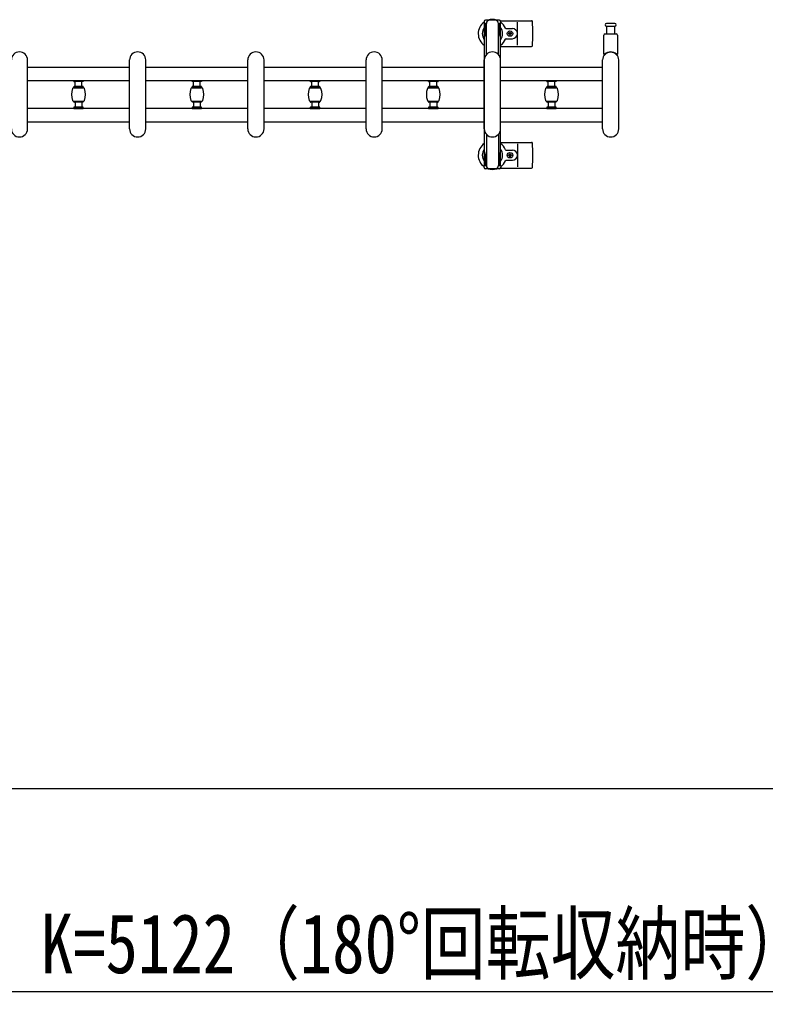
# Model space of a CAD drawing. Units: millimetres, scale not verified. Extents: x -16820 to 16820, y -11880 to 11880.
# Drawn here: x -5996 to -4892, y 7131 to 8570 of the extents above; entities that cross this region are included whole.
import ezdxf
from ezdxf.enums import TextEntityAlignment as Align

# ---------------------------------------------------------------- set-up
doc = ezdxf.new("R2010")
doc.units = ezdxf.units.MM
doc.header["$LTSCALE"] = 50
for name, color, linetype in [('0-4_YKK_13', 4, 'Continuous'), ('0-5_YKK_A1', 4, 'Continuous'), ('0-6_YKK_D', 6, 'Continuous')]:
    doc.layers.add(name, color=color, linetype=linetype)
doc.styles.add('ＭＳ ゴシック', font='')
doc.styles.get('ＭＳ ゴシック').set_extended_font_data('MS Gothic')

msp = doc.modelspace()

# ---------------------------------------------------------------- linework, layer by layer
at = {"layer": '0-4_YKK_13'}
for p, q in [((-5285.62, 8569), (-5306.22, 8569)), ((-5305.92, 8547.2), (-5305.92, 8564.2)), ((-5304.92, 8517.94), (-5304.92, 8564)), ((-5286.92, 8564.2), (-5283.62, 8564.2)), ((-5286.92, 8517.94), (-5286.92, 8564)), ((-5285.92, 8547.2), (-5285.92, 8564.2)), ((-5283.89, 8568), (-5237.83, 8568)), ((-5283.62, 8564.2), (-5283.62, 8567)), ((-5258.92, 8532), (-5258.92, 8566)), ((-5306.72, 8560.7), (-5305.92, 8560.7)), ((-5306.72, 8550.19), (-5306.72, 8560.7)), ((-5305.12, 8544.2), (-5306.72, 8550.19)), ((-5286.73, 8544.2), (-5285.12, 8550.19)), ((-5285.12, 8560.7), (-5285.92, 8560.7)), ((-5285.12, 8550.19), (-5285.12, 8560.7)), ((-5275.63, 8556.5), (-5266.42, 8556.5)), ((-5271.24, 8549.44), (-5272.12, 8549.44)), ((-5268.6, 8548.56), (-5267.72, 8548.56)), ((-5128.92, 8548.5), (-5112.92, 8548.5)), ((-5127.17, 8560), (-5114.67, 8560)), ((-5126.42, 8548.5), (-5126.42, 8560)), ((-5115.42, 8560), (-5115.42, 8548.5)), ((-5305.12, 8544.2), (-5304.92, 8544.2)), ((-5286.73, 8544.2), (-5286.92, 8544.2)), ((-5275.63, 8541.5), (-5266.42, 8541.5)), ((-5130.92, 8518.68), (-5130.92, 8546.5)), ((-5110.92, 8546.5), (-5110.92, 8518.68)), ((-5283.92, 8530), (-5237.83, 8530)), ((-5983.92, 8408), (-5983.92, 8510)), ((-5832.92, 8408), (-5832.92, 8510)), ((-5808.92, 8408), (-5808.92, 8510)), ((-5657.92, 8408), (-5657.92, 8510)), ((-5633.92, 8408), (-5633.92, 8510)), ((-5482.92, 8408), (-5482.92, 8510)), ((-5458.92, 8408), (-5458.92, 8510)), ((-5307.92, 8408), (-5307.92, 8510)), ((-5283.92, 8408), (-5283.92, 8510)), ((-5132.92, 8408), (-5132.92, 8510)), ((-5108.92, 8408), (-5108.92, 8510)), ((-5915.42, 8478.2), (-5915.42, 8479.5)), ((-5915.42, 8479.5), (-5901.42, 8479.5)), ((-5901.72, 8477.9), (-5915.12, 8477.9)), ((-5913.42, 8470.5), (-5913.42, 8477.9)), ((-5903.42, 8470.5), (-5903.42, 8477.9)), ((-5901.42, 8479.5), (-5901.42, 8478.2)), ((-5740.42, 8478.2), (-5740.42, 8479.5)), ((-5740.42, 8479.5), (-5726.42, 8479.5)), ((-5726.72, 8477.9), (-5740.12, 8477.9)), ((-5738.42, 8470.5), (-5738.42, 8477.9)), ((-5728.42, 8470.5), (-5728.42, 8477.9)), ((-5726.42, 8479.5), (-5726.42, 8478.2)), ((-5565.42, 8478.2), (-5565.42, 8479.5)), ((-5565.42, 8479.5), (-5551.42, 8479.5)), ((-5551.72, 8477.9), (-5565.12, 8477.9)), ((-5563.42, 8470.5), (-5563.42, 8477.9)), ((-5553.42, 8470.5), (-5553.42, 8477.9)), ((-5551.42, 8479.5), (-5551.42, 8478.2)), ((-5390.42, 8478.2), (-5390.42, 8479.5)), ((-5390.42, 8479.5), (-5376.42, 8479.5)), ((-5376.72, 8477.9), (-5390.12, 8477.9)), ((-5388.42, 8470.5), (-5388.42, 8477.9)), ((-5378.42, 8470.5), (-5378.42, 8477.9)), ((-5376.42, 8479.5), (-5376.42, 8478.2)), ((-5215.42, 8478.2), (-5215.42, 8479.5)), ((-5215.42, 8479.5), (-5201.42, 8479.5)), ((-5201.72, 8477.9), (-5215.12, 8477.9)), ((-5213.42, 8470.5), (-5213.42, 8477.9)), ((-5203.42, 8470.5), (-5203.42, 8477.9)), ((-5201.42, 8479.5), (-5201.42, 8478.2)), ((-5915.42, 8468.9), (-5915.42, 8470.2)), ((-5915.42, 8468.9), (-5901.42, 8468.9)), ((-5901.72, 8470.5), (-5915.12, 8470.5)), ((-5901.8, 8469.25), (-5915.05, 8469.25)), ((-5901.42, 8470.2), (-5901.42, 8468.9)), ((-5740.42, 8468.9), (-5740.42, 8470.2)), ((-5740.42, 8468.9), (-5726.42, 8468.9)), ((-5726.72, 8470.5), (-5740.12, 8470.5)), ((-5726.8, 8469.25), (-5740.05, 8469.25)), ((-5726.42, 8470.2), (-5726.42, 8468.9)), ((-5565.42, 8468.9), (-5565.42, 8470.2)), ((-5565.42, 8468.9), (-5551.42, 8468.9)), ((-5551.72, 8470.5), (-5565.12, 8470.5)), ((-5551.8, 8469.25), (-5565.05, 8469.25)), ((-5551.42, 8470.2), (-5551.42, 8468.9)), ((-5390.42, 8468.9), (-5390.42, 8470.2)), ((-5390.42, 8468.9), (-5376.42, 8468.9)), ((-5376.72, 8470.5), (-5390.12, 8470.5)), ((-5376.8, 8469.25), (-5390.05, 8469.25)), ((-5376.42, 8470.2), (-5376.42, 8468.9)), ((-5215.42, 8468.9), (-5215.42, 8470.2)), ((-5215.42, 8468.9), (-5201.42, 8468.9)), ((-5201.72, 8470.5), (-5215.12, 8470.5)), ((-5201.8, 8469.25), (-5215.05, 8469.25)), ((-5201.42, 8470.2), (-5201.42, 8468.9)), ((-5915.42, 8449), (-5915.42, 8447.7)), ((-5915.42, 8449), (-5901.42, 8449)), ((-5901.72, 8447.4), (-5915.12, 8447.4)), ((-5915.05, 8448.65), (-5901.8, 8448.65)), ((-5913.42, 8447.4), (-5913.42, 8440)), ((-5903.42, 8447.4), (-5903.42, 8440)), ((-5901.42, 8447.7), (-5901.42, 8449)), ((-5740.42, 8449), (-5740.42, 8447.7)), ((-5740.42, 8449), (-5726.42, 8449)), ((-5726.72, 8447.4), (-5740.12, 8447.4)), ((-5740.05, 8448.65), (-5726.8, 8448.65)), ((-5738.42, 8447.4), (-5738.42, 8440)), ((-5728.42, 8447.4), (-5728.42, 8440)), ((-5726.42, 8447.7), (-5726.42, 8449)), ((-5565.42, 8449), (-5565.42, 8447.7)), ((-5565.42, 8449), (-5551.42, 8449)), ((-5551.72, 8447.4), (-5565.12, 8447.4)), ((-5565.05, 8448.65), (-5551.8, 8448.65)), ((-5563.42, 8447.4), (-5563.42, 8440)), ((-5553.42, 8447.4), (-5553.42, 8440)), ((-5551.42, 8447.7), (-5551.42, 8449)), ((-5390.42, 8449), (-5390.42, 8447.7)), ((-5390.42, 8449), (-5376.42, 8449)), ((-5376.72, 8447.4), (-5390.12, 8447.4)), ((-5390.05, 8448.65), (-5376.8, 8448.65)), ((-5388.42, 8447.4), (-5388.42, 8440)), ((-5378.42, 8447.4), (-5378.42, 8440)), ((-5376.42, 8447.7), (-5376.42, 8449)), ((-5215.42, 8449), (-5215.42, 8447.7)), ((-5215.42, 8449), (-5201.42, 8449)), ((-5201.72, 8447.4), (-5215.12, 8447.4)), ((-5215.05, 8448.65), (-5201.8, 8448.65)), ((-5213.42, 8447.4), (-5213.42, 8440)), ((-5203.42, 8447.4), (-5203.42, 8440)), ((-5201.42, 8447.7), (-5201.42, 8449)), ((-5915.42, 8439.7), (-5915.42, 8438.4)), ((-5915.42, 8438.4), (-5901.42, 8438.4)), ((-5901.72, 8440), (-5915.12, 8440)), ((-5901.42, 8438.4), (-5901.42, 8439.7)), ((-5740.42, 8439.7), (-5740.42, 8438.4)), ((-5740.42, 8438.4), (-5726.42, 8438.4)), ((-5726.72, 8440), (-5740.12, 8440)), ((-5726.42, 8438.4), (-5726.42, 8439.7)), ((-5565.42, 8439.7), (-5565.42, 8438.4)), ((-5565.42, 8438.4), (-5551.42, 8438.4)), ((-5551.72, 8440), (-5565.12, 8440)), ((-5551.42, 8438.4), (-5551.42, 8439.7)), ((-5390.42, 8439.7), (-5390.42, 8438.4)), ((-5390.42, 8438.4), (-5376.42, 8438.4)), ((-5376.72, 8440), (-5390.12, 8440)), ((-5376.42, 8438.4), (-5376.42, 8439.7)), ((-5215.42, 8439.7), (-5215.42, 8438.4)), ((-5215.42, 8438.4), (-5201.42, 8438.4)), ((-5201.72, 8440), (-5215.12, 8440)), ((-5201.42, 8438.4), (-5201.42, 8439.7)), ((-5304.92, 8400.07), (-5304.92, 8354)), ((-5286.92, 8400.07), (-5286.92, 8354)), ((-5283.92, 8388), (-5237.83, 8388)), ((-5275.63, 8376.5), (-5266.42, 8376.5)), ((-5258.92, 8386), (-5258.92, 8352)), ((-5305.12, 8373.8), (-5306.72, 8367.82)), ((-5306.72, 8367.82), (-5306.72, 8357.3)), ((-5305.92, 8370.8), (-5305.92, 8353.8)), ((-5305.12, 8373.8), (-5304.92, 8373.8)), ((-5286.73, 8373.8), (-5286.92, 8373.8)), ((-5286.73, 8373.8), (-5285.12, 8367.82)), ((-5285.92, 8370.8), (-5285.92, 8353.8)), ((-5285.12, 8367.82), (-5285.12, 8357.3)), ((-5275.63, 8361.5), (-5266.42, 8361.5)), ((-5271.24, 8368.56), (-5272.12, 8368.56)), ((-5268.6, 8369.44), (-5267.72, 8369.44)), ((-5306.72, 8357.3), (-5305.92, 8357.3)), ((-5285.62, 8349), (-5306.22, 8349)), ((-5286.92, 8353.8), (-5283.62, 8353.8)), ((-5285.12, 8357.3), (-5285.92, 8357.3)), ((-5283.89, 8350), (-5237.83, 8350)), ((-5283.62, 8353.8), (-5283.62, 8351))]:
    msp.add_line(p, q, dxfattribs=at)
for points in [[(-5308.22, 8567), (-5308.22, 8564.2), (-5304.92, 8564.2)], [(-5114.67, 8564), (-5120.92, 8564), (-5127.17, 8564)], [(-5272.12, 8549.44), (-5272.12, 8548.56), (-5271.24, 8548.56)], [(-5269.48, 8550.32), (-5269.48, 8551.2), (-5270.36, 8551.2), (-5270.36, 8550.32)], [(-5270.36, 8547.68), (-5270.36, 8546.8), (-5269.48, 8546.8), (-5269.48, 8547.68)], [(-5267.72, 8548.56), (-5267.72, 8549.44), (-5268.6, 8549.44)], [(-5272.12, 8368.56), (-5272.12, 8369.44), (-5271.24, 8369.44)], [(-5270.36, 8370.32), (-5270.36, 8371.2), (-5269.48, 8371.2), (-5269.48, 8370.32)], [(-5269.48, 8367.68), (-5269.48, 8366.8), (-5270.36, 8366.8), (-5270.36, 8367.68)], [(-5267.72, 8369.44), (-5267.72, 8368.56), (-5268.6, 8368.56)], [(-5308.22, 8351), (-5308.22, 8353.8), (-5304.92, 8353.8)]]:
    msp.add_lwpolyline(points, dxfattribs=at)
for centre in [(-5269.92, 8549), (-5269.92, 8369)]:
    msp.add_circle(centre, 4, dxfattribs=at)
for centre, radius, start, end in [((-5295.92, 8549), 21, 125.85347, 235.1501), ((-5306.22, 8567), 2, 90, 180), ((-5299.92, 8564), 5, 90, 180), ((-5295.92, 8549), 21, 72.24721, 107.75279), ((-5291.92, 8564), 5, 0, 90), ((-5285.62, 8567), 2, 0, 90), ((-5295.92, 8549), 21, 22.72842, 54.14653), ((-5237.83, 8567), 1, 5.73917, 90), ((-5416.92, 8549), 181, 354.26083, 5.73917), ((-5127.17, 8562), 2, 90, 180), ((-5114.67, 8562), 2, 0, 90), ((-5295.92, 8549), 15, 143.1301, 216.8699), ((-5295.92, 8549), 15, 323.1301, 36.8699), ((-5275.63, 8557.5), 1, 202.72842, 270), ((-5271.24, 8550.32), 0.88, 270, 0), ((-5271.24, 8547.68), 0.88, 0, 90), ((-5268.6, 8550.32), 0.88, 180, 270), ((-5268.6, 8547.68), 0.88, 90, 180), ((-5266.42, 8549), 7.5, 270, 90), ((-5128.92, 8546.5), 2, 90, 180), ((-5127.17, 8562), 2, 180, 270), ((-5114.67, 8562), 2, 270, 0), ((-5112.92, 8546.5), 2, 0, 90), ((-5295.92, 8549), 21, 304.8499, 337.27158), ((-5275.63, 8540.5), 1, 90, 157.27158), ((-5995.92, 8510), 12, 0, 180), ((-5820.92, 8510), 12, 0, 180), ((-5645.92, 8510), 12, 0, 180), ((-5470.92, 8510), 12, 0, 180), ((-5295.92, 8510), 12, 0, 180), ((-5237.83, 8531), 1, 270, 354.26083), ((-5120.92, 8510), 12, 0, 180), ((-5120.92, 8510), 11.5, 43.94553, 136.0544), ((-5129.92, 8518.68), 1, 180, 316.0544), ((-5111.92, 8518.68), 1, 223.94553, 0), ((-5915.12, 8478.2), 0.3, 180, 270), ((-5901.72, 8478.2), 0.3, 270, 0), ((-5740.12, 8478.2), 0.3, 180, 270), ((-5726.72, 8478.2), 0.3, 270, 0), ((-5565.12, 8478.2), 0.3, 180, 270), ((-5551.72, 8478.2), 0.3, 270, 0), ((-5390.12, 8478.2), 0.3, 180, 270), ((-5376.72, 8478.2), 0.3, 270, 0), ((-5215.12, 8478.2), 0.3, 180, 270), ((-5201.72, 8478.2), 0.3, 270, 0), ((-5915.12, 8470.2), 0.3, 90, 180), ((-5901.72, 8470.2), 0.3, 0, 90), ((-5740.12, 8470.2), 0.3, 90, 180), ((-5726.72, 8470.2), 0.3, 0, 90), ((-5565.12, 8470.2), 0.3, 90, 180), ((-5551.72, 8470.2), 0.3, 0, 90), ((-5390.12, 8470.2), 0.3, 90, 180), ((-5376.72, 8470.2), 0.3, 0, 90), ((-5215.12, 8470.2), 0.3, 90, 180), ((-5201.72, 8470.2), 0.3, 0, 90), ((-5915.12, 8447.7), 0.3, 180, 270), ((-5901.72, 8447.7), 0.3, 270, 0), ((-5740.12, 8447.7), 0.3, 180, 270), ((-5726.72, 8447.7), 0.3, 270, 0), ((-5565.12, 8447.7), 0.3, 180, 270), ((-5551.72, 8447.7), 0.3, 270, 0), ((-5390.12, 8447.7), 0.3, 180, 270), ((-5376.72, 8447.7), 0.3, 270, 0), ((-5215.12, 8447.7), 0.3, 180, 270), ((-5201.72, 8447.7), 0.3, 270, 0), ((-5915.12, 8439.7), 0.3, 90, 180), ((-5901.72, 8439.7), 0.3, 0, 90), ((-5740.12, 8439.7), 0.3, 90, 180), ((-5726.72, 8439.7), 0.3, 0, 90), ((-5565.12, 8439.7), 0.3, 90, 180), ((-5551.72, 8439.7), 0.3, 0, 90), ((-5390.12, 8439.7), 0.3, 90, 180), ((-5376.72, 8439.7), 0.3, 0, 90), ((-5215.12, 8439.7), 0.3, 90, 180), ((-5201.72, 8439.7), 0.3, 0, 90), ((-5995.92, 8408), 12, 180, 0), ((-5820.92, 8408), 12, 180, 0), ((-5645.92, 8408), 12, 180, 0), ((-5470.92, 8408), 12, 180, 0), ((-5295.92, 8408), 12, 180, 0), ((-5120.92, 8408), 12, 180, 0), ((-5295.92, 8369), 21, 124.8499, 234.14653), ((-5295.92, 8369), 15, 143.1301, 216.8699), ((-5295.92, 8369), 21, 22.72842, 55.1501), ((-5295.92, 8369), 15, 323.1301, 36.8699), ((-5275.63, 8377.5), 1, 202.72842, 270), ((-5266.42, 8369), 7.5, 270, 90), ((-5237.83, 8387), 1, 5.73917, 90), ((-5416.92, 8369), 181, 354.26083, 5.73917), ((-5295.92, 8369), 21, 305.85347, 337.27158), ((-5275.63, 8360.5), 1, 90, 157.27158), ((-5271.24, 8370.32), 0.88, 270, 0), ((-5271.24, 8367.68), 0.88, 0, 90), ((-5268.6, 8370.32), 0.88, 180, 270), ((-5268.6, 8367.68), 0.88, 90, 180), ((-5306.22, 8351), 2, 180, 270), ((-5299.92, 8354), 5, 180, 270), ((-5295.92, 8369), 21, 252.24721, 287.75279), ((-5291.92, 8354), 5, 270, 0), ((-5285.62, 8351), 2, 270, 0), ((-5237.83, 8351), 1, 270, 354.26083)]:
    msp.add_arc(centre, radius, start, end, dxfattribs=at)
at = {"layer": '0-5_YKK_A1'}
for p, q in [((-5307.92, 8564), (-5307.92, 8354)), ((-5305.92, 8564), (-5307.92, 8564)), ((-5283.92, 8564), (-5285.92, 8564)), ((-5283.92, 8354), (-5283.92, 8564)), ((-5983.92, 8499.5), (-5832.92, 8499.5)), ((-5808.92, 8499.5), (-5657.92, 8499.5)), ((-5633.92, 8499.5), (-5482.92, 8499.5)), ((-5458.92, 8499.5), (-5307.92, 8499.5)), ((-5283.92, 8499.5), (-5132.92, 8499.5)), ((-5983.92, 8479.5), (-5832.92, 8479.5)), ((-5808.92, 8479.5), (-5657.92, 8479.5)), ((-5633.92, 8479.5), (-5482.92, 8479.5)), ((-5458.92, 8479.5), (-5307.92, 8479.5)), ((-5283.92, 8479.5), (-5132.92, 8479.5)), ((-5983.92, 8438.5), (-5832.92, 8438.5)), ((-5808.92, 8438.5), (-5657.92, 8438.5)), ((-5633.92, 8438.5), (-5482.92, 8438.5)), ((-5458.92, 8438.5), (-5307.92, 8438.5)), ((-5283.92, 8438.5), (-5132.92, 8438.5)), ((-5983.92, 8418.5), (-5832.92, 8418.5)), ((-5808.92, 8418.5), (-5657.92, 8418.5)), ((-5633.92, 8418.5), (-5482.92, 8418.5)), ((-5458.92, 8418.5), (-5307.92, 8418.5)), ((-5283.92, 8418.5), (-5132.92, 8418.5)), ((-5307.92, 8354), (-5304.92, 8354)), ((-5286.92, 8354), (-5283.92, 8354))]:
    msp.add_line(p, q, dxfattribs=at)
for centre, radius, start, end in [((-5892.42, 8458.95), 26.3, 160.52878, 199.47122), ((-5915.05, 8466.95), 2.3, 90, 160.52878), ((-5901.8, 8466.95), 2.3, 19.47122, 90), ((-5924.42, 8458.95), 26.3, 340.52878, 19.47122), ((-5717.42, 8458.95), 26.3, 160.52878, 199.47122), ((-5740.05, 8466.95), 2.3, 90, 160.52878), ((-5726.8, 8466.95), 2.3, 19.47122, 90), ((-5749.42, 8458.95), 26.3, 340.52878, 19.47122), ((-5542.42, 8458.95), 26.3, 160.52878, 199.47122), ((-5565.05, 8466.95), 2.3, 90, 160.52878), ((-5551.8, 8466.95), 2.3, 19.47122, 90), ((-5574.42, 8458.95), 26.3, 340.52878, 19.47122), ((-5367.42, 8458.95), 26.3, 160.52878, 199.47122), ((-5390.05, 8466.95), 2.3, 90, 160.52878), ((-5376.8, 8466.95), 2.3, 19.47122, 90), ((-5399.42, 8458.95), 26.3, 340.52878, 19.47122), ((-5192.42, 8458.95), 26.3, 160.52878, 199.47122), ((-5215.05, 8466.95), 2.3, 90, 160.52878), ((-5201.8, 8466.95), 2.3, 19.47122, 90), ((-5224.42, 8458.95), 26.3, 340.52878, 19.47122), ((-5915.05, 8450.95), 2.3, 199.47122, 270), ((-5901.8, 8450.95), 2.3, 270, 340.52878), ((-5740.05, 8450.95), 2.3, 199.47122, 270), ((-5726.8, 8450.95), 2.3, 270, 340.52878), ((-5565.05, 8450.95), 2.3, 199.47122, 270), ((-5551.8, 8450.95), 2.3, 270, 340.52878), ((-5390.05, 8450.95), 2.3, 199.47122, 270), ((-5376.8, 8450.95), 2.3, 270, 340.52878), ((-5215.05, 8450.95), 2.3, 199.47122, 270), ((-5201.8, 8450.95), 2.3, 270, 340.52878)]:
    msp.add_arc(centre, radius, start, end, dxfattribs=at)
at = {"layer": '0-6_YKK_D'}
for p, q in [((-2622.42, 7431), (-6569.42, 7431)), ((-7744.42, 7131), (-2622.42, 7131))]:
    msp.add_line(p, q, dxfattribs=at)

# ---------------------------------------------------------------- texts
at = {"layer": '0-6_YKK_D', "style": 'ＭＳ ゴシック', "width": 0.8}
msp.add_text('K=5122（180°回転収納時）', height=87.98, dxfattribs=at).set_placement((-5964.22, 7131.8), align=Align.BOTTOM_LEFT)

doc.saveas('drawing.dxf')
